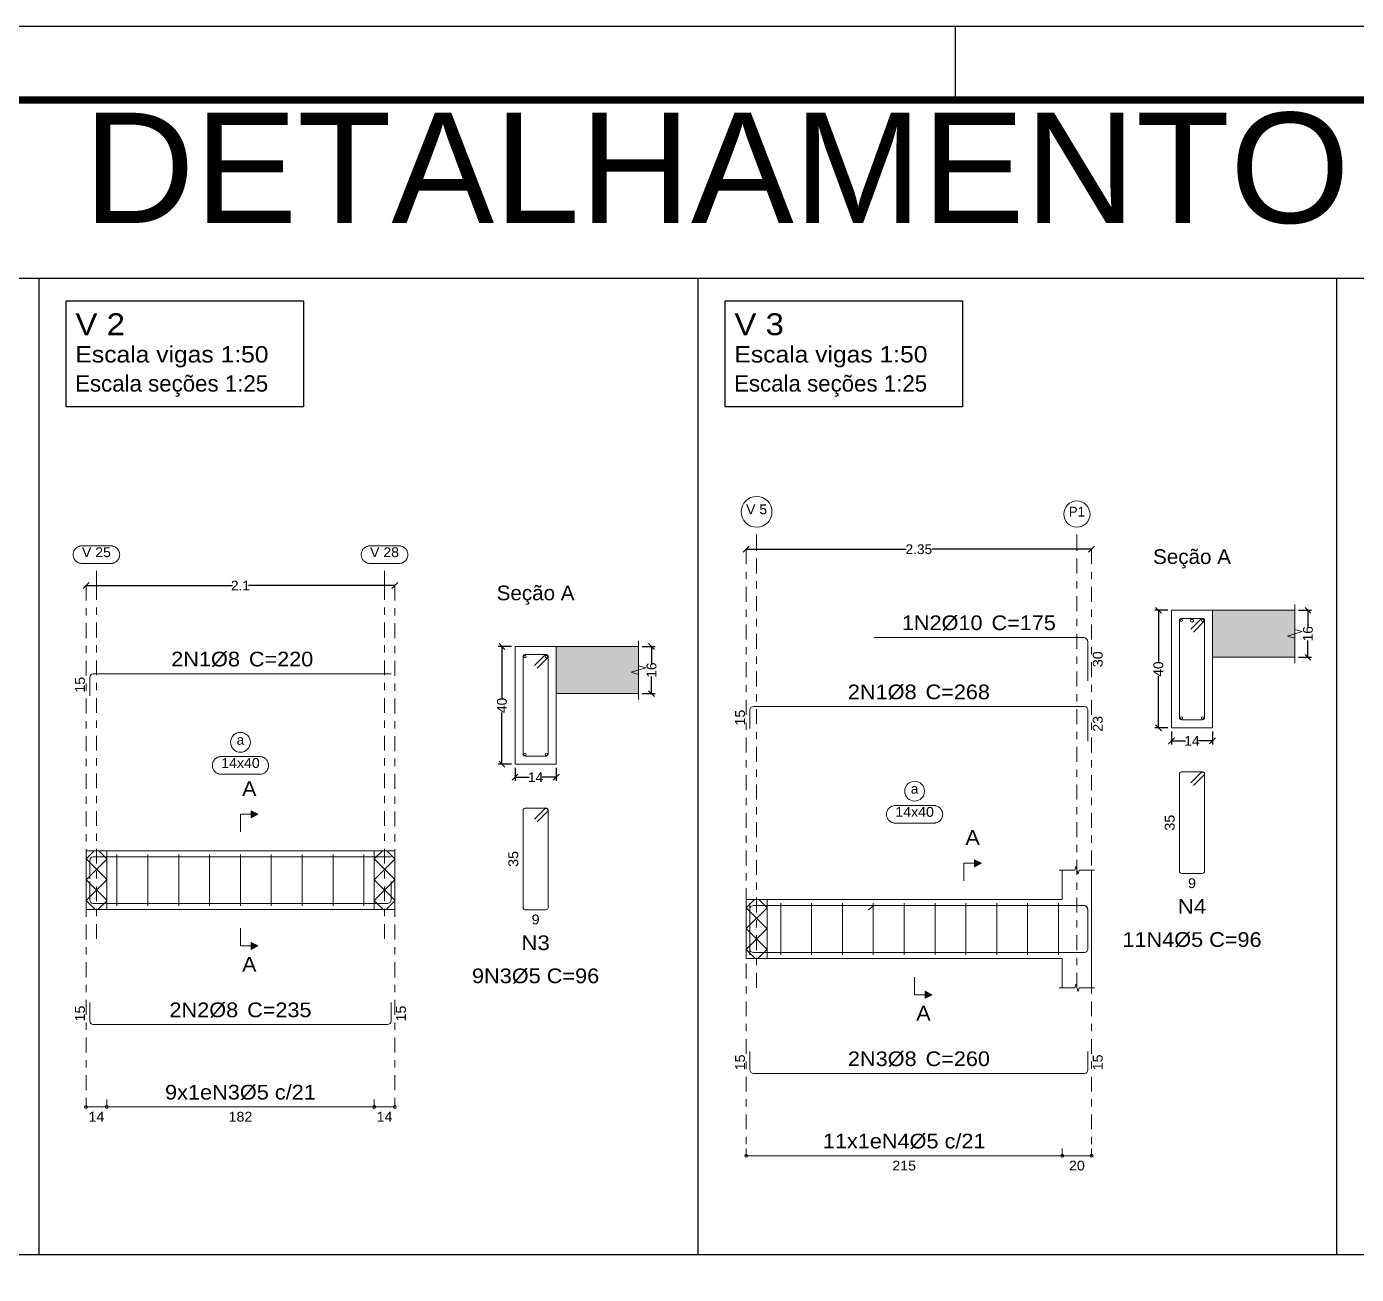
# Model space of a CAD drawing. Header units: centimetres. Extents: x 3194 to 3278, y -951 to -517.
# Drawn here: x 3210.28 to 3228.38, y -658.82 to -641.84 of the extents above; entities that cross this region are included whole.
import ezdxf
from ezdxf.enums import TextEntityAlignment as Align

# ---------------------------------------------------------------- set-up
doc = ezdxf.new("R2010")
doc.units = ezdxf.units.CM
doc.linetypes.add('CYPE_RAYAPUNTO', pattern=[0.4125, 0.2025, -0.105, 0, -0.105])
for name, color, linetype, lineweight in [('ARM_LONGITUDINAL_Ø10', 33, 'Continuous', 9), ('ARM_LONGITUDINAL_Ø8', 32, 'Continuous', 9), ('ARM_TRANSVERSAL_Ø5', 120, 'Continuous', 9), ('ELE_ARM_TRANS_TXT_EST', 7, 'Continuous', 9), ('ELE_CONT_NOS', 7, 'Continuous', 9), ('ELE_CONT_VIG_CONCRETO', 7, 'Continuous', 9), ('ELE_COT_COMPRIMENTO_PROJETADO', 8, 'Continuous', 0), ('ELE_COT_COT_ANCORAGENS', 8, 'Continuous', 0), ('ELE_COT_COT_EST', 8, 'Continuous', 0), ('ELE_COT_COT_LIN_APOIOS', 8, 'CYPE_RAYAPUNTO', 0), ('ELE_COT_TEXTOS_ESTRIBOS', 8, 'Continuous', 0), ('ELE_REF_COT_LIN_AUX_COTA', 8, 'CYPE_RAYAPUNTO', 9), ('ELE_REF_LINHAS_MARCAS_PLANTA', 8, 'Continuous', 9), ('ELE_REF_MARCAS_PLANTA', 8, 'Continuous', 9), ('ELE_REF_REF_ESCALA', 3, 'Continuous', 9), ('ELE_REF_REF_NOME', 8, 'Continuous', 9), ('ELE_REF_REF_REFERENCIA', 8, 'Continuous', 9), ('ELE_REF_TEXTO_REF_NOME', 8, 'Continuous', 9), ('ELE_REF_TEXTO_REF_REFERENCIA', 8, 'Continuous', 9), ('POR_ARM_LONG_ARM_TEXTOS', 7, 'Continuous', 9), ('POR_ARM_LONG_TXT_COMP', 7, 'Continuous', 9), ('SEC_CONT_LAJES_CORTE', 8, 'Continuous', 9), ('SEC_CONT_VIG_CONCRETO_CORTE', 7, 'Continuous', 9), ('SEC_COTAS_SEC_DIM_VIGA', 8, 'Continuous', 0), ('SEC_COTAS_TEXTOS_DETALHE_ESTRIBOS', 8, 'Continuous', 0), ('SEC_REF_TXT_NOMES', 2, 'Continuous', 9), ('SEC_REF_TXT_POSICOES_ARM_ESTRIBOS', 7, 'Continuous', 9)]:
    doc.layers.add(name, color=color, linetype=linetype, lineweight=lineweight)
doc.layers.add('ARQ-FOLHA', color=7, linetype='Continuous')
doc.layers.add('COTA CYPE', color=31, linetype='Continuous')
doc.styles.add('CYPETXT', font='arial.ttf', dxfattribs={"height": 0.2})
doc.styles.add('CYPETXT_0.2', font='arial.ttf', dxfattribs={"height": 0.133333})
doc.styles.add('TQS_ARIAL', font='arial.ttf')
doc.dimstyles.new('cype_oblique', dxfattribs={"dimtxt": 0.18, "dimasz": 0.18, "dimexe": 0.05, "dimexo": 0.05, "dimgap": 0, "dimtad": 0, "dimdec": 4, "dimzin": 0, "dimdsep": 46, "dimtxsty": 'CYPETXT_0.2', "dimblk": 'OBLIQUE', "dimtsz": 0.04, "dimcen": 0.09, "dimadec": 0, "dimazin": 0, "dimtfac": 1, "dimtdec": 4, "dimtofl": 0, "dimtmove": 2, "dimatfit": 3, "dimfxl": 1, "dimtolj": 1, "dimtzin": 0, "dimarcsym": 0})

# ---------------------------------------------------------------- blocks, each defined once
blk = doc.blocks.new('*D1387')
at = {"layer": 'Defpoints', "color": 0, "transparency": 16777216}
for p in [(3216.929, -651.877), (3217.489, -651.877), (3217.489, -652.054)]:
    blk.add_point(p, dxfattribs=at)
at = {"layer": 'SEC_COTAS_SEC_DIM_VIGA', "color": 0, "lineweight": -2, "transparency": 16777216}
for p, q in [((3216.889, -652.094), (3216.969, -652.014)), ((3216.929, -651.927), (3216.929, -652.104)), ((3217.449, -652.094), (3217.529, -652.014)), ((3217.489, -651.927), (3217.489, -652.104)), ((3216.929, -652.054), (3217.12, -652.054)), ((3217.489, -652.054), (3217.298, -652.054))]:
    blk.add_line(p, q, dxfattribs=at)
at = {"layer": 'SEC_COTAS_SEC_DIM_VIGA', "color": 0, "transparency": 16777216, "insert": (3217.209, -652.054), "char_height": 0.1333, "attachment_point": 5, "style": 'CYPETXT_0.2'}
blk.add_mtext('\\A1;14', dxfattribs=at)
blk = doc.blocks.new('_OBLIQUE')
at = {"color": 0, "linetype": 'ByBlock'}
blk.add_line((-0.5, -0.5), (0.5, 0.5), dxfattribs=at)
blk = doc.blocks.new('*D1388')
at = {"layer": 'Defpoints', "color": 0, "transparency": 16777216}
for p in [(3216.751, -650.277), (3216.929, -650.277), (3216.929, -651.877)]:
    blk.add_point(p, dxfattribs=at)
at = {"layer": 'SEC_COTAS_SEC_DIM_VIGA', "color": 0, "lineweight": -2, "transparency": 16777216}
for p, q in [((3216.791, -650.317), (3216.711, -650.237)), ((3216.879, -650.277), (3216.701, -650.277)), ((3216.751, -650.277), (3216.751, -650.979)), ((3216.751, -651.877), (3216.751, -651.175)), ((3216.791, -651.917), (3216.711, -651.837)), ((3216.879, -651.877), (3216.701, -651.877))]:
    blk.add_line(p, q, dxfattribs=at)
at = {"layer": 'SEC_COTAS_SEC_DIM_VIGA', "color": 0, "transparency": 16777216, "insert": (3216.751, -651.077), "char_height": 0.1333, "attachment_point": 5, "rotation": 90, "style": 'CYPETXT_0.2'}
blk.add_mtext('\\A1;40', dxfattribs=at)
blk = doc.blocks.new('*D1389')
at = {"layer": 'Defpoints', "color": 0, "transparency": 16777216}
for p in [(3218.609, -650.277), (3218.786, -650.277), (3218.609, -650.917)]:
    blk.add_point(p, dxfattribs=at)
at = {"layer": 'SEC_COTAS_SEC_DIM_VIGA', "color": 0, "lineweight": -2, "transparency": 16777216}
for p, q in [((3218.826, -650.317), (3218.746, -650.237)), ((3218.659, -650.277), (3218.836, -650.277)), ((3218.786, -650.277), (3218.786, -650.508)), ((3218.786, -650.917), (3218.786, -650.686)), ((3218.659, -650.917), (3218.836, -650.917)), ((3218.826, -650.957), (3218.746, -650.877))]:
    blk.add_line(p, q, dxfattribs=at)
at = {"layer": 'SEC_COTAS_SEC_DIM_VIGA', "color": 0, "transparency": 16777216, "insert": (3218.786, -650.597), "char_height": 0.1333, "attachment_point": 5, "rotation": 90, "style": 'CYPETXT_0.2'}
blk.add_mtext('\\A1;16', dxfattribs=at)
blk = doc.blocks.new('*D1390')
at = {"layer": 'Defpoints', "color": 0, "transparency": 16777216}
for p in [(3211.093, -649.447), (3211.093, -649.447), (3215.293, -649.447)]:
    blk.add_point(p, dxfattribs=at)
at = {"layer": 'ELE_COT_COMPRIMENTO_PROJETADO', "color": 0, "lineweight": -2, "transparency": 16777216}
for p, q in [((3211.053, -649.487), (3211.133, -649.407)), ((3211.093, -649.447), (3213.083, -649.447)), ((3215.293, -649.447), (3213.303, -649.447)), ((3215.253, -649.487), (3215.333, -649.407))]:
    blk.add_line(p, q, dxfattribs=at)
at = {"layer": 'ELE_COT_COMPRIMENTO_PROJETADO', "color": 0, "transparency": 16777216, "insert": (3213.193, -649.447), "char_height": 0.1333, "attachment_point": 5, "style": 'CYPETXT_0.2'}
blk.add_mtext('\\A1;2.1', dxfattribs=at)
blk = doc.blocks.new('*D1391')
at = {"layer": 'Defpoints', "color": 0, "transparency": 16777216}
for p in [(3225.859, -651.383), (3226.419, -651.383), (3226.419, -651.56)]:
    blk.add_point(p, dxfattribs=at)
at = {"layer": 'SEC_COTAS_SEC_DIM_VIGA', "color": 0, "lineweight": -2, "transparency": 16777216}
for p, q in [((3225.859, -651.433), (3225.859, -651.61)), ((3226.419, -651.433), (3226.419, -651.61)), ((3225.819, -651.6), (3225.899, -651.52)), ((3225.859, -651.56), (3226.05, -651.56)), ((3226.419, -651.56), (3226.228, -651.56)), ((3226.379, -651.6), (3226.459, -651.52))]:
    blk.add_line(p, q, dxfattribs=at)
at = {"layer": 'SEC_COTAS_SEC_DIM_VIGA', "color": 0, "transparency": 16777216, "insert": (3226.139, -651.56), "char_height": 0.1333, "attachment_point": 5, "style": 'CYPETXT_0.2'}
blk.add_mtext('\\A1;14', dxfattribs=at)
blk = doc.blocks.new('*D1392')
at = {"layer": 'Defpoints', "color": 0, "transparency": 16777216}
for p in [(3225.682, -649.783), (3225.859, -649.783), (3225.859, -651.383)]:
    blk.add_point(p, dxfattribs=at)
at = {"layer": 'SEC_COTAS_SEC_DIM_VIGA', "color": 0, "lineweight": -2, "transparency": 16777216}
for p, q in [((3225.809, -649.783), (3225.632, -649.783)), ((3225.722, -649.823), (3225.642, -649.743)), ((3225.682, -649.783), (3225.682, -650.485)), ((3225.682, -651.383), (3225.682, -650.681)), ((3225.809, -651.383), (3225.632, -651.383)), ((3225.722, -651.423), (3225.642, -651.343))]:
    blk.add_line(p, q, dxfattribs=at)
at = {"layer": 'SEC_COTAS_SEC_DIM_VIGA', "color": 0, "transparency": 16777216, "insert": (3225.682, -650.583), "char_height": 0.1333, "attachment_point": 5, "rotation": 90, "style": 'CYPETXT_0.2'}
blk.add_mtext('\\A1;40', dxfattribs=at)
blk = doc.blocks.new('*D1393')
at = {"layer": 'Defpoints', "color": 0, "transparency": 16777216}
for p in [(3227.539, -649.783), (3227.717, -649.783), (3227.539, -650.423)]:
    blk.add_point(p, dxfattribs=at)
at = {"layer": 'SEC_COTAS_SEC_DIM_VIGA', "color": 0, "lineweight": -2, "transparency": 16777216}
for p, q in [((3227.589, -649.783), (3227.767, -649.783)), ((3227.757, -649.823), (3227.677, -649.743)), ((3227.717, -649.783), (3227.717, -650.014)), ((3227.717, -650.423), (3227.717, -650.192)), ((3227.757, -650.463), (3227.677, -650.383)), ((3227.589, -650.423), (3227.767, -650.423))]:
    blk.add_line(p, q, dxfattribs=at)
at = {"layer": 'SEC_COTAS_SEC_DIM_VIGA', "color": 0, "transparency": 16777216, "insert": (3227.717, -650.103), "char_height": 0.1333, "attachment_point": 5, "rotation": 90, "style": 'CYPETXT_0.2'}
blk.add_mtext('\\A1;16', dxfattribs=at)
blk = doc.blocks.new('*D1394')
at = {"layer": 'Defpoints', "color": 0, "transparency": 16777216}
for p in [(3220.073, -648.953), (3220.073, -648.953), (3224.773, -648.953)]:
    blk.add_point(p, dxfattribs=at)
at = {"layer": 'ELE_COT_COMPRIMENTO_PROJETADO', "color": 0, "lineweight": -2, "transparency": 16777216}
for p, q in [((3220.033, -648.993), (3220.113, -648.913)), ((3220.073, -648.953), (3222.248, -648.953)), ((3224.773, -648.953), (3222.598, -648.953)), ((3224.733, -648.993), (3224.813, -648.913))]:
    blk.add_line(p, q, dxfattribs=at)
at = {"layer": 'ELE_COT_COMPRIMENTO_PROJETADO', "color": 0, "transparency": 16777216, "insert": (3222.423, -648.953), "char_height": 0.1333, "attachment_point": 5, "style": 'CYPETXT_0.2'}
blk.add_mtext('\\A1;2.35', dxfattribs=at)
blk = doc.blocks.new('FOLHA A1')
at = {"layer": 'ARQ-FOLHA'}
for p, q in [((841, 0), (0, 0)), ((286, -10), (286, 0))]:
    blk.add_line(p, q, dxfattribs=at)
at = {"layer": 'ARQ-FOLHA', "const_width": 1}
blk.add_lwpolyline([(25, -10), (25, -584), (831, -584), (831, -10), (25, -10)], dxfattribs=at)

msp = doc.modelspace()

# ---------------------------------------------------------------- hatches: boundary and pattern name
at = {"layer": 'ELE_REF_LINHAS_MARCAS_PLANTA'}
for points in [[(3213.3371, -652.60709), (3213.3371, -652.51109), (3213.4331, -652.55909)], [(3223.17806, -653.27209), (3223.17806, -653.17609), (3223.27406, -653.22409)], [(3213.3371, -654.30109), (3213.3371, -654.39709), (3213.4331, -654.34909)], [(3222.5092, -654.96609), (3222.5092, -655.06209), (3222.6052, -655.01409)]]:
    msp.add_hatch(color=256, dxfattribs=at).paths.add_polyline_path(points)
at = {"layer": 'SEC_CONT_LAJES_CORTE', "true_color": 0xdad7d3}
for points in [[(3227.53917, -649.78316), (3226.41917, -649.78316), (3226.41917, -650.42316), (3227.53917, -650.42316)], [(3218.6086, -650.27673), (3217.4886, -650.27673), (3217.4886, -650.91673), (3218.6086, -650.91673)]]:
    msp.add_hatch(color=254, dxfattribs=at).paths.add_polyline_path(points)

# ---------------------------------------------------------------- linework, layer by layer
for p, q in [((3196.8194, -645.2664), (3259.9194, -645.2664)), ((3210.4491, -645.2664), (3210.4491, -658.55377)), ((3219.41463, -645.2664), (3219.41463, -658.55377)), ((3228.10468, -645.2664), (3228.10468, -658.55377)), ((3259.9194, -658.55377), (3196.8194, -658.55377))]:
    msp.add_line(p, q)
at = {"layer": 'ARM_LONGITUDINAL_Ø10'}
msp.add_line((3221.81493, -653.80109), (3221.73155, -653.85628), dxfattribs=at)
for points in [[(3224.72319, -650.74491), (3224.72319, -650.21316), (3224.71862, -650.1902), (3224.70561, -650.17073), (3224.68615, -650.15773), (3224.66319, -650.15316), (3221.81493, -650.15316)], [(3224.72319, -654.39283), (3224.72319, -653.86109), (3224.71862, -653.83813), (3224.70561, -653.81866), (3224.68615, -653.80565), (3224.66319, -653.80109), (3221.81493, -653.80109)]]:
    msp.add_lwpolyline(points, dxfattribs=at)
msp.add_circle((3226.13917, -649.92316), 0.02, dxfattribs=at)
at = {"layer": 'ARM_LONGITUDINAL_Ø8'}
for points in [[(3215.2431, -650.64673), (3211.1911, -650.64673), (3211.17273, -650.65038), (3211.15716, -650.66078), (3211.14676, -650.67636), (3211.1431, -650.69473), (3211.1431, -650.94673)], [(3224.72319, -651.56204), (3224.72319, -651.14158), (3224.71953, -651.12321), (3224.70913, -651.10764), (3224.69356, -651.09724), (3224.67519, -651.09358), (3220.17124, -651.09358), (3220.15287, -651.09724), (3220.1373, -651.10764), (3220.1269, -651.12321), (3220.12324, -651.14158), (3220.12324, -651.39358)], [(3215.2431, -653.13609), (3211.1911, -653.13609), (3211.17273, -653.13974), (3211.15716, -653.15015), (3211.14676, -653.16572), (3211.1431, -653.18409), (3211.1431, -653.43609)], [(3215.2431, -653.47209), (3215.2431, -653.72409), (3215.23945, -653.74246), (3215.22904, -653.75803), (3215.21347, -653.76843), (3215.1951, -653.77209), (3211.1911, -653.77209), (3211.17273, -653.76843), (3211.15716, -653.75803), (3211.14676, -653.74246), (3211.1431, -653.72409), (3211.1431, -653.47209)], [(3224.72319, -654.26955), (3224.72319, -653.84909), (3224.71953, -653.83072), (3224.70913, -653.81515), (3224.69356, -653.80474), (3224.67519, -653.80109), (3220.17124, -653.80109), (3220.15287, -653.80474), (3220.1373, -653.81515), (3220.1269, -653.83072), (3220.12324, -653.84909), (3220.12324, -654.10109)], [(3224.72319, -654.13709), (3224.72319, -654.38909), (3224.71953, -654.40746), (3224.70913, -654.42303), (3224.69356, -654.43343), (3224.67519, -654.43709), (3220.17124, -654.43709), (3220.15287, -654.43343), (3220.1373, -654.42303), (3220.1269, -654.40746), (3220.12324, -654.38909), (3220.12324, -654.13709)], [(3215.2431, -655.11909), (3215.2431, -655.37109), (3215.23945, -655.38946), (3215.22904, -655.40503), (3215.21347, -655.41543), (3215.1951, -655.41909), (3211.1911, -655.41909), (3211.17273, -655.41543), (3211.15716, -655.40503), (3211.14676, -655.38946), (3211.1431, -655.37109), (3211.1431, -655.11909)], [(3224.72319, -655.78409), (3224.72319, -656.03609), (3224.71953, -656.05446), (3224.70913, -656.07003), (3224.69356, -656.08043), (3224.67519, -656.08409), (3220.17124, -656.08409), (3220.15287, -656.08043), (3220.1373, -656.07003), (3220.1269, -656.05446), (3220.12324, -656.03609), (3220.12324, -655.78409)]]:
    msp.add_lwpolyline(points, dxfattribs=at)
for centre in [(3225.99517, -649.91916), (3226.28317, -649.91916), (3217.0646, -650.41273), (3217.3526, -650.41273), (3225.99517, -651.24716), (3226.28317, -651.24716), (3217.0646, -651.74073), (3217.3526, -651.74073)]:
    msp.add_circle(centre, 0.016, dxfattribs=at)
at = {"layer": 'ARM_TRANSVERSAL_Ø5'}
for p, q in [((3211.5131, -653.10409), (3211.5131, -653.80409)), ((3211.9331, -653.10409), (3211.9331, -653.80409)), ((3212.3531, -653.10409), (3212.3531, -653.80409)), ((3212.7731, -653.10409), (3212.7731, -653.80409)), ((3213.1931, -653.10409), (3213.1931, -653.80409)), ((3213.6131, -653.10409), (3213.6131, -653.80409)), ((3214.0331, -653.10409), (3214.0331, -653.80409)), ((3214.4531, -653.10409), (3214.4531, -653.80409)), ((3214.8731, -653.10409), (3214.8731, -653.80409)), ((3220.12321, -653.76909), (3220.12321, -654.46909)), ((3220.54321, -653.76909), (3220.54321, -654.46909)), ((3220.96321, -653.76909), (3220.96321, -654.46909)), ((3221.38321, -653.76909), (3221.38321, -654.46909)), ((3221.80321, -653.76909), (3221.80321, -654.46909)), ((3222.22321, -653.76909), (3222.22321, -654.46909)), ((3222.64321, -653.76909), (3222.64321, -654.46909)), ((3223.06321, -653.76909), (3223.06321, -654.46909)), ((3223.48321, -653.76909), (3223.48321, -654.46909)), ((3223.90321, -653.76909), (3223.90321, -654.46909)), ((3224.32321, -653.76909), (3224.32321, -654.46909))]:
    msp.add_line(p, q, dxfattribs=at)
for points in [[(3226.16014, -650.07897), (3226.30156, -649.93755), (3226.30479, -649.93361), (3226.30719, -649.92911), (3226.30867, -649.92423), (3226.30917, -649.91916), (3226.30867, -649.91409), (3226.30719, -649.90921), (3226.30479, -649.90472), (3226.30156, -649.90078), (3226.29762, -649.89754), (3226.29312, -649.89514), (3226.28824, -649.89366), (3226.28317, -649.89316), (3225.99517, -649.89316), (3225.98522, -649.89514), (3225.97679, -649.90078), (3225.97115, -649.90921), (3225.96917, -649.91916), (3225.96917, -651.24716), (3225.97115, -651.25711), (3225.97679, -651.26555), (3225.98522, -651.27118), (3225.99517, -651.27316), (3226.28317, -651.27316), (3226.29312, -651.27118), (3226.30156, -651.26555), (3226.30719, -651.25711), (3226.30917, -651.24716), (3226.30917, -649.91916), (3226.30867, -649.91409), (3226.30719, -649.90921), (3226.30479, -649.90472), (3226.30156, -649.90078), (3226.29762, -649.89754), (3226.29312, -649.89514), (3226.28824, -649.89366), (3226.28317, -649.89316), (3226.2781, -649.89366), (3226.27322, -649.89514), (3226.26873, -649.89754), (3226.26479, -649.90078), (3226.12337, -650.0422)], [(3217.22956, -650.57253), (3217.37099, -650.43111), (3217.37422, -650.42717), (3217.37662, -650.42268), (3217.3781, -650.4178), (3217.3786, -650.41273), (3217.3781, -650.40765), (3217.37662, -650.40278), (3217.37422, -650.39828), (3217.37099, -650.39434), (3217.36705, -650.39111), (3217.36255, -650.3887), (3217.35767, -650.38723), (3217.3526, -650.38673), (3217.0646, -650.38673), (3217.05465, -650.3887), (3217.04622, -650.39434), (3217.04058, -650.40278), (3217.0386, -650.41273), (3217.0386, -651.74073), (3217.04058, -651.75068), (3217.04622, -651.75911), (3217.05465, -651.76475), (3217.0646, -651.76673), (3217.3526, -651.76673), (3217.36255, -651.76475), (3217.37099, -651.75911), (3217.37662, -651.75068), (3217.3786, -651.74073), (3217.3786, -650.41273), (3217.3781, -650.40765), (3217.37662, -650.40278), (3217.37422, -650.39828), (3217.37099, -650.39434), (3217.36705, -650.39111), (3217.36255, -650.3887), (3217.35767, -650.38723), (3217.3526, -650.38673), (3217.34753, -650.38723), (3217.34265, -650.3887), (3217.33816, -650.39111), (3217.33422, -650.39434), (3217.1928, -650.53576)], [(3226.16014, -652.1683), (3226.30156, -652.02688), (3226.30479, -652.02294), (3226.30719, -652.01844), (3226.30867, -652.01357), (3226.30917, -652.00849), (3226.30867, -652.00342), (3226.30719, -651.99854), (3226.30479, -651.99405), (3226.30156, -651.99011), (3226.29762, -651.98688), (3226.29312, -651.98447), (3226.28824, -651.98299), (3226.28317, -651.98249), (3225.99517, -651.98249), (3225.98522, -651.98447), (3225.97679, -651.99011), (3225.97115, -651.99854), (3225.96917, -652.00849), (3225.96917, -653.33649), (3225.97115, -653.34644), (3225.97679, -653.35488), (3225.98522, -653.36052), (3225.99517, -653.36249), (3226.28317, -653.36249), (3226.29312, -653.36052), (3226.30156, -653.35488), (3226.30719, -653.34644), (3226.30917, -653.33649), (3226.30917, -652.00849), (3226.30867, -652.00342), (3226.30719, -651.99854), (3226.30479, -651.99405), (3226.30156, -651.99011), (3226.29762, -651.98688), (3226.29312, -651.98447), (3226.28824, -651.98299), (3226.28317, -651.98249), (3226.2781, -651.98299), (3226.27322, -651.98447), (3226.26873, -651.98688), (3226.26479, -651.99011), (3226.12337, -652.13153)], [(3217.22956, -652.66186), (3217.37099, -652.52044), (3217.37422, -652.5165), (3217.37662, -652.51201), (3217.3781, -652.50713), (3217.3786, -652.50206), (3217.3781, -652.49699), (3217.37662, -652.49211), (3217.37422, -652.48761), (3217.37099, -652.48367), (3217.36705, -652.48044), (3217.36255, -652.47804), (3217.35767, -652.47656), (3217.3526, -652.47606), (3217.0646, -652.47606), (3217.05465, -652.47804), (3217.04622, -652.48367), (3217.04058, -652.49211), (3217.0386, -652.50206), (3217.0386, -653.83006), (3217.04058, -653.84001), (3217.04622, -653.84844), (3217.05465, -653.85408), (3217.0646, -653.85606), (3217.3526, -653.85606), (3217.36255, -653.85408), (3217.37099, -653.84844), (3217.37662, -653.84001), (3217.3786, -653.83006), (3217.3786, -652.50206), (3217.3781, -652.49699), (3217.37662, -652.49211), (3217.37422, -652.48761), (3217.37099, -652.48367), (3217.36705, -652.48044), (3217.36255, -652.47804), (3217.35767, -652.47656), (3217.3526, -652.47606), (3217.34753, -652.47656), (3217.34265, -652.47804), (3217.33816, -652.48044), (3217.33422, -652.48367), (3217.1928, -652.6251)]]:
    msp.add_lwpolyline(points, dxfattribs=at)
at = {"layer": 'COTA CYPE'}
for points in [[(3210.82277, -645.57367), (3214.04917, -645.57367), (3214.04917, -647.01715), (3210.82277, -647.01715)], [(3219.78829, -645.57367), (3223.01469, -645.57367), (3223.01469, -647.01715), (3219.78829, -647.01715)]]:
    msp.add_lwpolyline(points, close=True, dxfattribs=at)
at = {"layer": 'ELE_CONT_NOS'}
for p, q in [((3211.0931, -653.05409), (3211.0931, -653.85409)), ((3215.2931, -653.05409), (3215.2931, -653.85409)), ((3224.37319, -653.71909), (3224.37319, -653.31909)), ((3224.77319, -653.71909), (3224.77319, -653.31909)), ((3220.07324, -653.71909), (3220.07324, -654.51909)), ((3224.37319, -654.51909), (3224.37319, -654.91909)), ((3224.77319, -654.51909), (3224.77319, -654.91909))]:
    msp.add_line(p, q, dxfattribs=at)
at = {"layer": 'ELE_CONT_NOS', "lineweight": 0}
for p, q in [((3211.0931, -653.16586), (3211.20488, -653.05409)), ((3211.3731, -653.16302), (3211.26417, -653.05409)), ((3215.0131, -653.16586), (3215.12488, -653.05409)), ((3215.2931, -653.16302), (3215.18417, -653.05409)), ((3211.3731, -653.44586), (3211.0931, -653.16586)), ((3211.0931, -653.4487), (3211.3731, -653.1687)), ((3215.2931, -653.44586), (3215.0131, -653.16586)), ((3215.0131, -653.4487), (3215.2931, -653.1687)), ((3211.3731, -653.7287), (3211.0931, -653.4487)), ((3211.0931, -653.73155), (3211.3731, -653.45155)), ((3215.2931, -653.7287), (3215.0131, -653.4487)), ((3215.0131, -653.73155), (3215.2931, -653.45155)), ((3211.21564, -653.85409), (3211.0931, -653.73155)), ((3211.25341, -653.85409), (3211.3731, -653.73439)), ((3215.13564, -653.85409), (3215.0131, -653.73155)), ((3215.17341, -653.85409), (3215.2931, -653.73439)), ((3220.07324, -653.83086), (3220.18502, -653.71909)), ((3220.07324, -654.1137), (3220.35721, -653.82974)), ((3220.35721, -654.11482), (3220.07324, -653.83086)), ((3220.35721, -653.83198), (3220.24431, -653.71909)), ((3220.07324, -654.39655), (3220.35721, -654.11258)), ((3220.35721, -654.39767), (3220.07324, -654.1137)), ((3220.19578, -654.51909), (3220.07324, -654.39655)), ((3220.23355, -654.51909), (3220.35721, -654.39543))]:
    msp.add_line(p, q, dxfattribs=at)
at = {"layer": 'ELE_CONT_NOS'}
for points in [[(3211.0931, -653.05409), (3211.3731, -653.05409)], [(3215.0131, -653.05409), (3215.2931, -653.05409)], [(3224.33319, -653.31909), (3224.54319, -653.31909), (3224.55819, -653.26909), (3224.58819, -653.36909), (3224.60319, -653.31909), (3224.81319, -653.31909)], [(3211.0931, -653.85409), (3211.3731, -653.85409)], [(3215.0131, -653.85409), (3215.2931, -653.85409)], [(3220.07324, -653.71909), (3220.35721, -653.71909)], [(3224.77319, -653.71909), (3224.77319, -654.51909)], [(3220.07324, -654.51909), (3220.35721, -654.51909)], [(3224.33319, -654.91909), (3224.54319, -654.91909), (3224.55819, -654.86909), (3224.58819, -654.96909), (3224.60319, -654.91909), (3224.81319, -654.91909)]]:
    msp.add_lwpolyline(points, dxfattribs=at)
at = {"layer": 'ELE_CONT_NOS', "lineweight": 0}
for points in [[(3211.0931, -653.05409), (3211.0931, -653.85409), (3211.3731, -653.85409), (3211.3731, -653.05409), (3211.0931, -653.05409)], [(3215.0131, -653.05409), (3215.0131, -653.85409), (3215.2931, -653.85409), (3215.2931, -653.05409), (3215.0131, -653.05409)], [(3220.07324, -653.71909), (3220.07324, -654.51909), (3220.35721, -654.51909), (3220.35721, -653.71909), (3220.07324, -653.71909)]]:
    msp.add_lwpolyline(points, close=True, dxfattribs=at)
at = {"layer": 'ELE_CONT_VIG_CONCRETO'}
for p, q in [((3211.3731, -653.05409), (3215.0131, -653.05409)), ((3211.3731, -653.85409), (3215.0131, -653.85409)), ((3220.35721, -653.71909), (3224.37319, -653.71909)), ((3220.35721, -654.51909), (3224.37319, -654.51909))]:
    msp.add_line(p, q, dxfattribs=at)
at = {"layer": 'ELE_COT_COT_EST'}
for p, q in [((3211.0931, -656.53909), (3211.0931, -656.43909)), ((3211.3731, -656.53909), (3211.3731, -656.43909)), ((3215.0131, -656.53909), (3215.0131, -656.43909)), ((3220.07324, -657.20409), (3220.07324, -657.10409)), ((3224.37319, -657.20409), (3224.37319, -657.10409))]:
    msp.add_line(p, q, dxfattribs=at)
for points in [[(3211.0931, -656.53909), (3211.3731, -656.53909), (3211.3731, -656.43909)], [(3211.3731, -656.53909), (3215.0131, -656.53909), (3215.0131, -656.43909)], [(3215.0131, -656.53909), (3215.2931, -656.53909), (3215.2931, -656.43909)], [(3220.07324, -657.20409), (3224.37319, -657.20409), (3224.37319, -657.10409)], [(3224.37319, -657.20409), (3224.77319, -657.20409), (3224.77319, -657.10409)]]:
    msp.add_lwpolyline(points, dxfattribs=at)
for centre in [(3211.0931, -656.53909), (3211.3731, -656.53909), (3211.3731, -656.53909), (3215.0131, -656.53909), (3215.0131, -656.53909), (3215.2931, -656.53909), (3220.07324, -657.20409), (3224.37319, -657.20409), (3224.37319, -657.20409), (3224.77319, -657.20409)]:
    msp.add_circle(centre, 0.02, dxfattribs=at)
at = {"layer": 'ELE_COT_COT_LIN_APOIOS'}
for p, q in [((3220.07324, -648.95316), (3220.07324, -657.20409)), ((3224.77319, -648.95316), (3224.77319, -657.20409)), ((3211.0931, -649.44673), (3211.0931, -656.53909)), ((3215.2931, -649.44673), (3215.2931, -656.53909))]:
    msp.add_line(p, q, dxfattribs=at)
at = {"layer": 'ELE_REF_COT_LIN_AUX_COTA'}
for p, q in [((3220.21522, -648.95316), (3220.21522, -648.65316)), ((3224.57319, -648.95316), (3224.57319, -648.65316)), ((3220.21522, -654.91909), (3220.21522, -648.95316)), ((3224.57319, -654.91909), (3224.57319, -648.95316)), ((3211.2331, -649.44673), (3211.2331, -649.14673)), ((3215.1531, -649.44673), (3215.1531, -649.14673)), ((3211.2331, -654.25409), (3211.2331, -649.44673)), ((3215.1531, -654.25409), (3215.1531, -649.44673))]:
    msp.add_line(p, q, dxfattribs=at)
at = {"layer": 'ELE_REF_LINHAS_MARCAS_PLANTA'}
for p, q in [((3213.1931, -652.55909), (3213.1931, -652.79909)), ((3213.1931, -652.55909), (3213.3371, -652.55909)), ((3223.03406, -653.22409), (3223.03406, -653.46409)), ((3223.03406, -653.22409), (3223.17806, -653.22409)), ((3213.1931, -654.34909), (3213.1931, -654.10909)), ((3213.1931, -654.34909), (3213.3371, -654.34909)), ((3222.3652, -655.01409), (3222.3652, -654.77409)), ((3222.3652, -655.01409), (3222.5092, -655.01409))]:
    msp.add_line(p, q, dxfattribs=at)
for points in [[(3213.3371, -652.60709), (3213.3371, -652.51109), (3213.4331, -652.55909)], [(3223.17806, -653.27209), (3223.17806, -653.17609), (3223.27406, -653.22409)], [(3213.3371, -654.30109), (3213.3371, -654.39709), (3213.4331, -654.34909)], [(3222.5092, -654.96609), (3222.5092, -655.06209), (3222.6052, -655.01409)]]:
    msp.add_lwpolyline(points, close=True, dxfattribs=at)
at = {"layer": 'ELE_REF_REF_NOME'}
for points in [[(3213.4551, -651.77409), (3213.46312, -651.77435), (3213.4711, -651.77516), (3213.479, -651.77649), (3213.4868, -651.77835), (3213.49446, -651.78073), (3213.50195, -651.78361), (3213.50922, -651.78698), (3213.51626, -651.79084), (3213.52302, -651.79515), (3213.52947, -651.79991), (3213.5356, -651.80509), (3213.54136, -651.81066), (3213.54674, -651.81661), (3213.55171, -651.82291), (3213.55625, -651.82952), (3213.56034, -651.83642), (3213.56395, -651.84357), (3213.56708, -651.85096), (3213.56971, -651.85853), (3213.57183, -651.86627), (3213.57343, -651.87413), (3213.5745, -651.88208), (3213.57503, -651.89008), (3213.57503, -651.8981), (3213.5745, -651.9061), (3213.57343, -651.91405), (3213.57183, -651.92191), (3213.56971, -651.92964), (3213.56708, -651.93722), (3213.56395, -651.9446), (3213.56034, -651.95176), (3213.55625, -651.95866), (3213.55171, -651.96527), (3213.54674, -651.97156), (3213.54136, -651.97751), (3213.5356, -651.98309), (3213.52947, -651.98826), (3213.52302, -651.99302), (3213.51626, -651.99733), (3213.50922, -652.00119), (3213.50195, -652.00456), (3213.49446, -652.00745), (3213.4868, -652.00982), (3213.479, -652.01168), (3213.4711, -652.01302), (3213.46312, -652.01382), (3213.4551, -652.01409), (3212.9311, -652.01409), (3212.92309, -652.01382), (3212.91511, -652.01302), (3212.9072, -652.01168), (3212.8994, -652.00982), (3212.89174, -652.00745), (3212.88425, -652.00456), (3212.87698, -652.00119), (3212.86995, -651.99733), (3212.86319, -651.99302), (3212.85673, -651.98826), (3212.85061, -651.98309), (3212.84484, -651.97751), (3212.83946, -651.97156), (3212.83449, -651.96527), (3212.82995, -651.95866), (3212.82587, -651.95176), (3212.82225, -651.9446), (3212.81912, -651.93722), (3212.81649, -651.92964), (3212.81437, -651.92191), (3212.81277, -651.91405), (3212.8117, -651.9061), (3212.81117, -651.8981), (3212.81117, -651.89008), (3212.8117, -651.88208), (3212.81277, -651.87413), (3212.81437, -651.86627), (3212.81649, -651.85853), (3212.81912, -651.85096), (3212.82225, -651.84357), (3212.82587, -651.83642), (3212.82995, -651.82952), (3212.83449, -651.82291), (3212.83946, -651.81661), (3212.84484, -651.81066), (3212.85061, -651.80509), (3212.85673, -651.79991), (3212.86319, -651.79515), (3212.86995, -651.79084), (3212.87698, -651.78698), (3212.88425, -651.78361), (3212.89174, -651.78073), (3212.8994, -651.77835), (3212.9072, -651.77649), (3212.91511, -651.77516), (3212.92309, -651.77435), (3212.9311, -651.77409), (3213.4551, -651.77409)], [(3222.6272, -652.43909), (3222.63521, -652.43935), (3222.64319, -652.44016), (3222.6511, -652.44149), (3222.6589, -652.44335), (3222.66656, -652.44573), (3222.67404, -652.44861), (3222.68132, -652.45198), (3222.68835, -652.45584), (3222.69511, -652.46015), (3222.70157, -652.46491), (3222.70769, -652.47009), (3222.71346, -652.47566), (3222.71883, -652.48161), (3222.72381, -652.48791), (3222.72834, -652.49452), (3222.73243, -652.50142), (3222.73605, -652.50857), (3222.73918, -652.51596), (3222.74181, -652.52353), (3222.74393, -652.53127), (3222.74553, -652.53913), (3222.74659, -652.54708), (3222.74713, -652.55508), (3222.74713, -652.5631), (3222.74659, -652.5711), (3222.74553, -652.57905), (3222.74393, -652.58691), (3222.74181, -652.59464), (3222.73918, -652.60222), (3222.73605, -652.6096), (3222.73243, -652.61676), (3222.72834, -652.62366), (3222.72381, -652.63027), (3222.71883, -652.63656), (3222.71346, -652.64251), (3222.70769, -652.64809), (3222.70157, -652.65326), (3222.69511, -652.65802), (3222.68835, -652.66233), (3222.68132, -652.66619), (3222.67404, -652.66956), (3222.66656, -652.67245), (3222.6589, -652.67482), (3222.6511, -652.67668), (3222.64319, -652.67802), (3222.63521, -652.67882), (3222.6272, -652.67909), (3222.1032, -652.67909), (3222.09518, -652.67882), (3222.0872, -652.67802), (3222.07929, -652.67668), (3222.07149, -652.67482), (3222.06383, -652.67245), (3222.05635, -652.66956), (3222.04908, -652.66619), (3222.04204, -652.66233), (3222.03528, -652.65802), (3222.02883, -652.65326), (3222.0227, -652.64809), (3222.01694, -652.64251), (3222.01156, -652.63656), (3222.00659, -652.63027), (3222.00205, -652.62366), (3221.99796, -652.61676), (3221.99435, -652.6096), (3221.99121, -652.60222), (3221.98858, -652.59464), (3221.98647, -652.58691), (3221.98487, -652.57905), (3221.9838, -652.5711), (3221.98326, -652.5631), (3221.98326, -652.55508), (3221.9838, -652.54708), (3221.98487, -652.53913), (3221.98647, -652.53127), (3221.98858, -652.52353), (3221.99121, -652.51596), (3221.99435, -652.50857), (3221.99796, -652.50142), (3222.00205, -652.49452), (3222.00659, -652.48791), (3222.01156, -652.48161), (3222.01694, -652.47566), (3222.0227, -652.47009), (3222.02883, -652.46491), (3222.03528, -652.46015), (3222.04204, -652.45584), (3222.04908, -652.45198), (3222.05635, -652.44861), (3222.06383, -652.44573), (3222.07149, -652.44335), (3222.07929, -652.44149), (3222.0872, -652.44016), (3222.09518, -652.43935), (3222.1032, -652.43909), (3222.6272, -652.43909)]]:
    msp.add_lwpolyline(points, close=True, dxfattribs=at)
for centre in [(3213.1931, -651.57938), (3222.3652, -652.24438)]:
    msp.add_circle(centre, 0.13471, dxfattribs=at)
at = {"layer": 'ELE_REF_REF_REFERENCIA'}
for points in [[(3211.4301, -648.90673), (3211.43812, -648.90699), (3211.4461, -648.9078), (3211.454, -648.90913), (3211.4618, -648.91099), (3211.46946, -648.91337), (3211.47695, -648.91625), (3211.48422, -648.91962), (3211.49126, -648.92348), (3211.49802, -648.92779), (3211.50447, -648.93255), (3211.5106, -648.93773), (3211.51636, -648.9433), (3211.52174, -648.94925), (3211.52671, -648.95554), (3211.53125, -648.96216), (3211.53534, -648.96906), (3211.53895, -648.97621), (3211.54208, -648.9836), (3211.54471, -648.99117), (3211.54683, -648.99891), (3211.54843, -649.00677), (3211.5495, -649.01471), (3211.55003, -649.02272), (3211.55003, -649.03074), (3211.5495, -649.03874), (3211.54843, -649.04669), (3211.54683, -649.05454), (3211.54471, -649.06228), (3211.54208, -649.06985), (3211.53895, -649.07724), (3211.53534, -649.0844), (3211.53125, -649.0913), (3211.52671, -649.09791), (3211.52174, -649.1042), (3211.51636, -649.11015), (3211.5106, -649.11572), (3211.50447, -649.1209), (3211.49802, -649.12566), (3211.49126, -649.12997), (3211.48422, -649.13383), (3211.47695, -649.1372), (3211.46946, -649.14009), (3211.4618, -649.14246), (3211.454, -649.14432), (3211.4461, -649.14565), (3211.43812, -649.14646), (3211.4301, -649.14673), (3211.0361, -649.14673), (3211.02809, -649.14646), (3211.02011, -649.14565), (3211.0122, -649.14432), (3211.0044, -649.14246), (3210.99674, -649.14009), (3210.98925, -649.1372), (3210.98198, -649.13383), (3210.97495, -649.12997), (3210.96819, -649.12566), (3210.96173, -649.1209), (3210.95561, -649.11572), (3210.94984, -649.11015), (3210.94446, -649.1042), (3210.93949, -649.09791), (3210.93495, -649.0913), (3210.93087, -649.0844), (3210.92725, -649.07724), (3210.92412, -649.06985), (3210.92149, -649.06228), (3210.91937, -649.05454), (3210.91777, -649.04669), (3210.9167, -649.03874), (3210.91617, -649.03074), (3210.91617, -649.02272), (3210.9167, -649.01471), (3210.91777, -649.00677), (3210.91937, -648.99891), (3210.92149, -648.99117), (3210.92412, -648.9836), (3210.92725, -648.97621), (3210.93087, -648.96906), (3210.93495, -648.96216), (3210.93949, -648.95554), (3210.94446, -648.94925), (3210.94984, -648.9433), (3210.95561, -648.93773), (3210.96173, -648.93255), (3210.96819, -648.92779), (3210.97495, -648.92348), (3210.98198, -648.91962), (3210.98925, -648.91625), (3210.99674, -648.91337), (3211.0044, -648.91099), (3211.0122, -648.90913), (3211.02011, -648.9078), (3211.02809, -648.90699), (3211.0361, -648.90673), (3211.4301, -648.90673)], [(3215.3501, -648.90673), (3215.35812, -648.90699), (3215.3661, -648.9078), (3215.374, -648.90913), (3215.3818, -648.91099), (3215.38946, -648.91337), (3215.39695, -648.91625), (3215.40422, -648.91962), (3215.41126, -648.92348), (3215.41802, -648.92779), (3215.42447, -648.93255), (3215.4306, -648.93773), (3215.43636, -648.9433), (3215.44174, -648.94925), (3215.44671, -648.95554), (3215.45125, -648.96216), (3215.45534, -648.96906), (3215.45895, -648.97621), (3215.46208, -648.9836), (3215.46471, -648.99117), (3215.46683, -648.99891), (3215.46843, -649.00677), (3215.4695, -649.01471), (3215.47003, -649.02272), (3215.47003, -649.03074), (3215.4695, -649.03874), (3215.46843, -649.04669), (3215.46683, -649.05454), (3215.46471, -649.06228), (3215.46208, -649.06985), (3215.45895, -649.07724), (3215.45534, -649.0844), (3215.45125, -649.0913), (3215.44671, -649.09791), (3215.44174, -649.1042), (3215.43636, -649.11015), (3215.4306, -649.11572), (3215.42447, -649.1209), (3215.41802, -649.12566), (3215.41126, -649.12997), (3215.40422, -649.13383), (3215.39695, -649.1372), (3215.38946, -649.14009), (3215.3818, -649.14246), (3215.374, -649.14432), (3215.3661, -649.14565), (3215.35812, -649.14646), (3215.3501, -649.14673), (3214.9561, -649.14673), (3214.94809, -649.14646), (3214.94011, -649.14565), (3214.9322, -649.14432), (3214.9244, -649.14246), (3214.91674, -649.14009), (3214.90925, -649.1372), (3214.90198, -649.13383), (3214.89495, -649.12997), (3214.88819, -649.12566), (3214.88173, -649.1209), (3214.87561, -649.11572), (3214.86984, -649.11015), (3214.86446, -649.1042), (3214.85949, -649.09791), (3214.85495, -649.0913), (3214.85087, -649.0844), (3214.84725, -649.07724), (3214.84412, -649.06985), (3214.84149, -649.06228), (3214.83937, -649.05454), (3214.83777, -649.04669), (3214.8367, -649.03874), (3214.83617, -649.03074), (3214.83617, -649.02272), (3214.8367, -649.01471), (3214.83777, -649.00677), (3214.83937, -648.99891), (3214.84149, -648.99117), (3214.84412, -648.9836), (3214.84725, -648.97621), (3214.85087, -648.96906), (3214.85495, -648.96216), (3214.85949, -648.95554), (3214.86446, -648.94925), (3214.86984, -648.9433), (3214.87561, -648.93773), (3214.88173, -648.93255), (3214.88819, -648.92779), (3214.89495, -648.92348), (3214.90198, -648.91962), (3214.90925, -648.91625), (3214.91674, -648.91337), (3214.9244, -648.91099), (3214.9322, -648.90913), (3214.94011, -648.9078), (3214.94809, -648.90699), (3214.9561, -648.90673), (3215.3501, -648.90673)]]:
    msp.add_lwpolyline(points, close=True, dxfattribs=at)
for centre, radius in [((3220.21522, -648.44377), 0.2094), ((3224.57319, -648.47477), 0.17839)]:
    msp.add_circle(centre, radius, dxfattribs=at)
at = {"layer": 'SEC_CONT_LAJES_CORTE', "color": 254, "true_color": 0xdad7d3}
for points in [[(3227.53917, -649.78316), (3226.41917, -649.78316), (3226.41917, -650.42316), (3227.53917, -650.42316)], [(3218.6086, -650.27673), (3217.4886, -650.27673), (3217.4886, -650.91673), (3218.6086, -650.91673)]]:
    msp.add_lwpolyline(points, close=True, dxfattribs=at)
at = {"layer": 'SEC_CONT_LAJES_CORTE'}
for points in [[(3227.53917, -649.78316), (3226.41917, -649.78316), (3226.41917, -650.42316), (3227.53917, -650.42316)], [(3227.53917, -649.70316), (3227.53917, -650.04316), (3227.63917, -650.07316), (3227.43917, -650.13316), (3227.53917, -650.16316), (3227.53917, -650.50316)], [(3218.6086, -650.19673), (3218.6086, -650.53673), (3218.7086, -650.56673), (3218.5086, -650.62673), (3218.6086, -650.65673), (3218.6086, -650.99673)], [(3218.6086, -650.27673), (3217.4886, -650.27673), (3217.4886, -650.91673), (3218.6086, -650.91673)]]:
    msp.add_lwpolyline(points, dxfattribs=at)
at = {"layer": 'SEC_CONT_VIG_CONCRETO_CORTE'}
for points in [[(3226.41917, -649.78316), (3225.85917, -649.78316), (3225.85917, -651.38316), (3226.41917, -651.38316), (3226.41917, -649.78316)], [(3217.4886, -650.27673), (3216.9286, -650.27673), (3216.9286, -651.87673), (3217.4886, -651.87673), (3217.4886, -650.27673)]]:
    msp.add_lwpolyline(points, close=True, dxfattribs=at)

# ---------------------------------------------------------------- block references
at = {"layer": 'ARQ-FOLHA', "xscale": 0.1, "yscale": 0.1, "zscale": 0.1}
msp.add_blockref('FOLHA A1', (3194.3194, -641.84247), dxfattribs=at)

# ---------------------------------------------------------------- texts
at = {"insert": (3211.05675, -643.01338), "char_height": 1.5, "attachment_point": 1, "style": 'TQS_ARIAL'}
msp.add_mtext_dynamic_manual_height_columns('DETALHAMENTO VIGAS 1º ANDAR', width=72.2611045, gutter_width=12.5, heights=[0], dxfattribs=at)
at = {"layer": 'COTA CYPE', "style": 'CYPETXT', "width": 1.080185}
for s, p, p2 in [('V 2', (3210.94817, -646.04044), (3211.62178, -646.04044)), ('V 3', (3219.91369, -646.04044), (3220.5873, -646.04044))]:
    msp.add_text(s, height=0.297399, dxfattribs=at).set_placement(p, p2, align=Align.FIT)
at = {"layer": 'ELE_ARM_TRANS_TXT_EST', "style": 'CYPETXT'}
for s, width, p, p2 in [('9x1eN3%%c5 c/21', 1.056929, (3212.1671, -656.43909), (3214.2191, -656.43909)), ('11x1eN4%%c5 c/21', 1.055863, (3221.11621, -657.10409), (3223.33021, -657.10409))]:
    msp.add_text(s, height=0.2, dxfattribs=dict(at, width=width)).set_placement(p, p2, align=Align.FIT)
at = {"layer": 'ELE_COT_COT_ANCORAGENS', "style": 'CYPETXT', "width": 1.042546}
for s, p, p2 in [('30', (3224.92319, -650.55703), (3224.92319, -650.34103)), ('15', (3211.07643, -650.90473), (3211.07643, -650.68873)), ('15', (3220.05658, -651.35158), (3220.05658, -651.13558)), ('23', (3224.92319, -651.43581), (3224.92319, -651.21981)), ('15', (3211.07643, -655.37709), (3211.07643, -655.16109)), ('15', (3215.4431, -655.37709), (3215.4431, -655.16109)), ('15', (3220.05658, -656.04209), (3220.05658, -655.82609)), ('15', (3224.92319, -656.04209), (3224.92319, -655.82609))]:
    msp.add_text(s, height=0.133333, rotation=90, dxfattribs=at).set_placement(p, p2, align=Align.FIT)
at = {"layer": 'ELE_COT_TEXTOS_ESTRIBOS', "style": 'CYPETXT', "width": 1.042546}
for s, p, p2 in [('14', (3211.1251, -656.73909), (3211.3411, -656.73909)), ('182', (3213.0311, -656.73909), (3213.3551, -656.73909)), ('14', (3215.0451, -656.73909), (3215.2611, -656.73909)), ('215', (3222.06121, -657.40409), (3222.38521, -657.40409)), ('20', (3224.46519, -657.40409), (3224.68119, -657.40409))]:
    msp.add_text(s, height=0.133333, dxfattribs=at).set_placement(p, p2, align=Align.FIT)
at = {"layer": 'ELE_REF_MARCAS_PLANTA', "style": 'CYPETXT', "width": 1.044083}
for p, p2 in [((3213.2156, -652.30909), (3213.4106, -652.30909)), ((3223.05656, -652.97409), (3223.25156, -652.97409)), ((3213.2156, -654.69909), (3213.4106, -654.69909)), ((3222.3877, -655.36409), (3222.5827, -655.36409))]:
    msp.add_text('A', height=0.2, dxfattribs=at).set_placement(p, p2, align=Align.FIT)
at = {"layer": 'ELE_REF_REF_ESCALA', "style": 'CYPETXT'}
for s, width, p, p2 in [('Escala vigas 1:50', 1.075389, (3210.94817, -646.41219), (3213.57458, -646.41219)), ('Escala vigas 1:50', 1.075389, (3219.91369, -646.41219), (3222.5401, -646.41219)), ('Escala seções 1:25', 0.971968, (3210.9433, -646.80831), (3213.56971, -646.80831)), ('Escala seções 1:25', 0.971968, (3219.90882, -646.80831), (3222.53523, -646.80831))]:
    msp.add_text(s, height=0.2230494, dxfattribs=dict(at, width=width)).set_placement(p, p2, align=Align.FIT)
at = {"layer": 'ELE_REF_TEXTO_REF_NOME', "style": 'CYPETXT'}
for s, height, width, p, p2 in [('a', 0.13333, 0.984627, (3213.1421, -651.61272), (3213.2441, -651.61272)), ('14x40', 0.133333, 1.032505, (3212.9311, -651.92742), (3213.4551, -651.92742)), ('a', 0.13333, 0.984627, (3222.3142, -652.27772), (3222.4162, -652.27772)), ('14x40', 0.133333, 1.032505, (3222.1032, -652.59242), (3222.6272, -652.59242))]:
    msp.add_text(s, height=height, dxfattribs=dict(at, width=width)).set_placement(p, p2, align=Align.FIT)
at = {"layer": 'ELE_REF_TEXTO_REF_REFERENCIA', "style": 'CYPETXT'}
for s, width, p, p2 in [('V 5', 1.022957, (3220.07222, -648.4771), (3220.35822, -648.4771)), ('P1', 0.965629, (3224.46319, -648.5081), (3224.68319, -648.5081)), ('V 25', 1.028253, (3211.0361, -649.06006), (3211.4301, -649.06006)), ('V 28', 1.028253, (3214.9561, -649.06006), (3215.3501, -649.06006))]:
    msp.add_text(s, height=0.133333, dxfattribs=dict(at, width=width)).set_placement(p, p2, align=Align.FIT)
at = {"layer": 'POR_ARM_LONG_ARM_TEXTOS', "style": 'CYPETXT'}
for s, width, p, p2 in [('1N2%%c10', 1.055105, (3222.19156, -650.05316), (3223.28956, -650.05316)), ('2N1%%c8', 1.057309, (3212.2506, -650.54673), (3213.1866, -650.54673)), ('2N1%%c8', 1.057309, (3221.45671, -650.99358), (3222.39271, -650.99358)), ('2N2%%c8', 1.057309, (3212.2266, -655.31909), (3213.1626, -655.31909)), ('2N3%%c8', 1.057309, (3221.45671, -655.98409), (3222.39271, -655.98409))]:
    msp.add_text(s, height=0.2, dxfattribs=dict(at, width=width)).set_placement(p, p2, align=Align.FIT)
at = {"layer": 'POR_ARM_LONG_TXT_COMP', "style": 'CYPETXT', "width": 1.053117}
for s, p, p2 in [(' C=175', (3223.32956, -650.05316), (3224.28656, -650.05316)), (' C=220', (3213.2266, -650.54673), (3214.1836, -650.54673)), (' C=268', (3222.43271, -650.99358), (3223.38971, -650.99358)), (' C=235', (3213.2026, -655.31909), (3214.1596, -655.31909)), (' C=260', (3222.43271, -655.98409), (3223.38971, -655.98409))]:
    msp.add_text(s, height=0.2, dxfattribs=at).set_placement(p, p2, align=Align.FIT)
at = {"layer": 'SEC_COTAS_TEXTOS_DETALHE_ESTRIBOS', "style": 'CYPETXT', "width": 1.042546}
for p, p2 in [((3225.90251, -652.78049), (3225.90251, -652.56449)), ((3216.97193, -653.27406), (3216.97193, -653.05806))]:
    msp.add_text('35', height=0.133333, rotation=90, dxfattribs=at).set_placement(p, p2, align=Align.FIT)
for p, p2 in [((3226.08517, -653.56249), (3226.19317, -653.56249)), ((3217.1546, -654.05606), (3217.2626, -654.05606))]:
    msp.add_text('9', height=0.13333, dxfattribs=at).set_placement(p, p2, align=Align.FIT)
at = {"layer": 'SEC_REF_TXT_NOMES', "style": 'CYPETXT', "width": 1.002256}
for p, p2 in [((3225.60967, -649.15316), (3226.66867, -649.15316)), ((3216.6791, -649.64673), (3217.7381, -649.64673))]:
    msp.add_text('Seção A', height=0.2, dxfattribs=at).set_placement(p, p2, align=Align.FIT)
at = {"layer": 'SEC_REF_TXT_POSICOES_ARM_ESTRIBOS', "style": 'CYPETXT'}
for s, width, p, p2 in [('N4', 1.083541, (3225.94567, -653.91249), (3226.33267, -653.91249)), ('N3', 1.083541, (3217.0151, -654.40606), (3217.4021, -654.40606)), ('11N4%%c5 C=96', 1.055186, (3225.19267, -654.36249), (3227.08567, -654.36249)), ('9N3%%c5 C=96', 1.056384, (3216.3431, -654.85606), (3218.0741, -654.85606))]:
    msp.add_text(s, height=0.2, dxfattribs=dict(at, width=width)).set_placement(p, p2, align=Align.FIT)

# ---------------------------------------------------------------- dimensions: what is measured, and where the dimension line sits
at = {"layer": 'ELE_COT_COMPRIMENTO_PROJETADO'}
for p1, p2, text, picture, middle in [((3224.77319, -648.95316), (3220.07324, -648.95316), '2.35', '*D1394', (3222.42321, -648.95316)), ((3215.2931, -649.44673), (3211.0931, -649.44673), '2.1', '*D1390', (3213.1931, -649.44673))]:
    dim = msp.add_aligned_dim(p1=p1, p2=p2, distance=0, text=text, dimstyle='cype_oblique', override={"dimexe": 0, "dimexo": 0}, dxfattribs=at)
    dim.commit()
    dim.dimension.update_dxf_attribs({"geometry": picture, "text_midpoint": middle})
at = {"layer": 'SEC_COTAS_SEC_DIM_VIGA'}
for p1, p2, distance, text, picture, middle in [((3225.85917, -651.38316), (3225.85917, -649.78316), 0.17733, '40', '*D1392', (3225.68184, -650.58316)), ((3227.53917, -650.42316), (3227.53917, -649.78316), -0.17733, '16', '*D1393', (3227.71651, -650.10316)), ((3216.9286, -651.87673), (3216.9286, -650.27673), 0.17733, '40', '*D1388', (3216.75127, -651.07673)), ((3218.6086, -650.91673), (3218.6086, -650.27673), -0.17733, '16', '*D1389', (3218.78593, -650.59673)), ((3225.85917, -651.38316), (3226.41917, -651.38316), -0.17733, '14', '*D1391', (3226.13917, -651.56049)), ((3216.9286, -651.87673), (3217.4886, -651.87673), -0.17733, '14', '*D1387', (3217.2086, -652.05406))]:
    dim = msp.add_aligned_dim(p1=p1, p2=p2, distance=distance, text=text, dimstyle='cype_oblique', dxfattribs=at)
    dim.commit()
    dim.dimension.update_dxf_attribs({"geometry": picture, "text_midpoint": middle})

doc.saveas('drawing.dxf')
